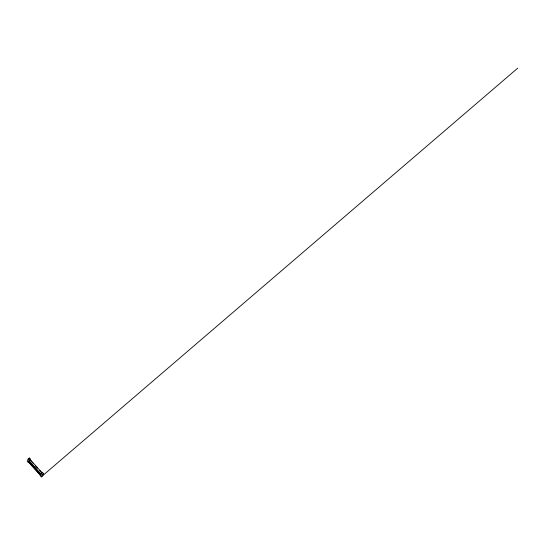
<?xml version="1.0" encoding="UTF-8"?>
<svg xmlns="http://www.w3.org/2000/svg" width="545" height="545" viewBox="0 0 545 545"><rect width="100%" height="100%" fill="white"/><g stroke="black" fill="none" stroke-linecap="round" stroke-linejoin="round"><path stroke-width="0.82" d="M28.163 459.108L27.25 461.356L28.395 462.616L29.307 460.368L30.575 459.285L29.43 458.025L28.163 459.108L29.307 460.368M28.817 459.524L29.43 458.025M29.961 460.784L30.575 459.285M42.346 472.29L40.861 473.918L29.083 460.913L30.35 459.83L42.122 472.828L42.346 472.29L43.491 473.55L42.571 475.792L41.304 476.875L40.166 475.615L40.33 475.206L28.558 462.208M41.304 476.875L42.224 474.634L43.491 473.55M29.927 460.872L28.66 461.956L40.432 474.961L40.759 474.164L28.98 461.159L30.247 460.075L33.613 463.795M41.352 476.773L517.75 68.125M35.296 465.648L37.537 468.128M39.778 470.601L42.02 473.08M41.079 473.373L42.224 474.634"/></g></svg>
